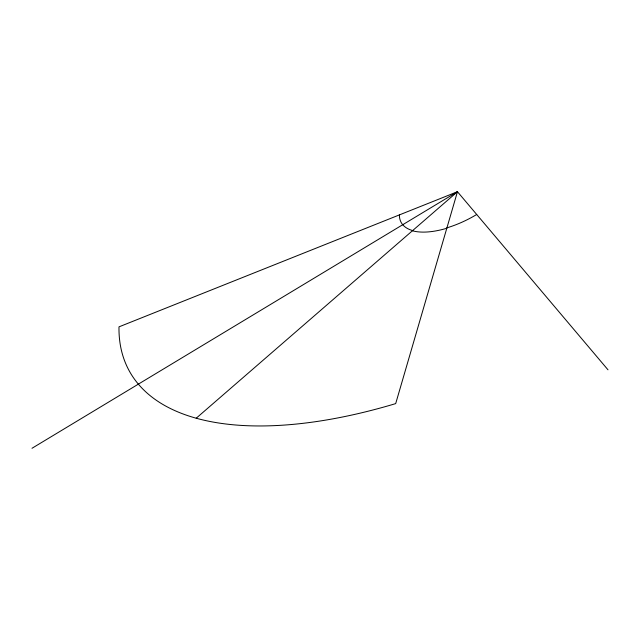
<?xml version="1.0" encoding="UTF-8"?>
<svg xmlns="http://www.w3.org/2000/svg" width="640" height="640" viewBox="0 0 640 640"><rect width="100%" height="100%" fill="white"/><g stroke="black" fill="none" stroke-linecap="round" stroke-linejoin="round"><path stroke-width="0.96" d="M32 448.28L457.456 191.72L395.688 403.608A373.928 172.08 -28.6 0 1 118.992 326.856L457.456 191.72L608 369.816M196.224 418.216L457.456 191.72M476.704 214.488A63.744 29.336 -28.6 0 1 446.928 227.84M412.656 230.56A64.128 29.512 -28.6 0 1 399.416 214.896M446.808 228.256A64.48 29.672 -28.6 0 1 412.416 230.776"/></g></svg>
